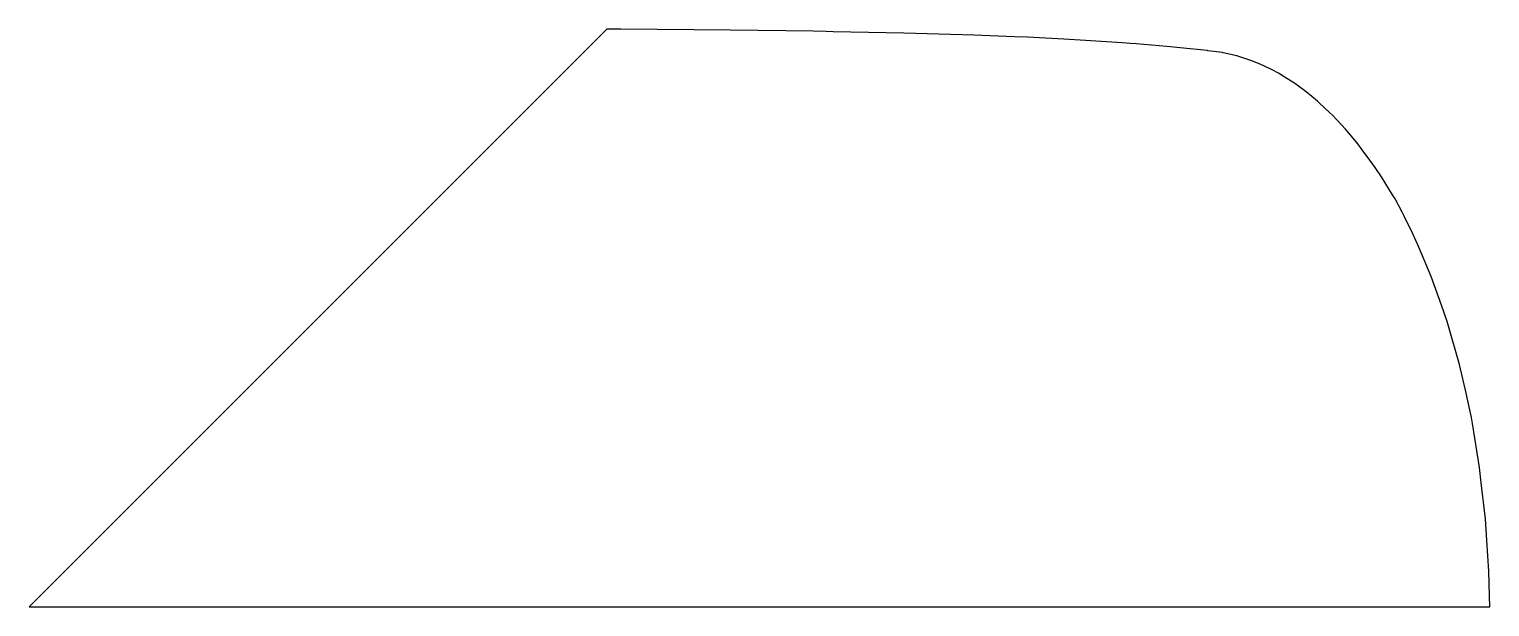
# Model space of a CAD drawing. Header units: metres. Extents: x 1.2 to 43.2, y 0.5 to 17.1.
import ezdxf

# ---------------------------------------------------------------- set-up
doc = ezdxf.new("R2010")
doc.units = ezdxf.units.M

msp = doc.modelspace()

# ---------------------------------------------------------------- linework, layer by layer
for p, q in [((17.7848, 17.0919), (1.18297, 0.490005)), ((18.1893, 17.0903), (17.7848, 17.0919)), ((21.3313, 17.0633), (18.1893, 17.0903)), ((23.7257, 17.0316), (21.3313, 17.0633)), ((24.0928, 17.0258), (23.7257, 17.0316)), ((24.2927, 17.0211), (24.0928, 17.0258)), ((26.3185, 16.9778), (24.2927, 17.0211)), ((27.6625, 16.9417), (26.3185, 16.9778)), ((28.3456, 16.9192), (27.6625, 16.9417)), ((29.5048, 16.8741), (28.3456, 16.9192)), ((29.8809, 16.8587), (29.5048, 16.8741)), ((30.0535, 16.8505), (29.8809, 16.8587)), ((30.9171, 16.8075), (30.0535, 16.8505)), ((31.5403, 16.7714), (30.9171, 16.8075)), ((32.5937, 16.702), (31.5403, 16.7714)), ((32.8241, 16.6853), (32.5937, 16.702)), ((32.9989, 16.6697), (32.8241, 16.6853)), ((33.8795, 16.5941), (32.9989, 16.6697)), ((34.2611, 16.559), (33.8795, 16.5941)), ((35.0381, 16.4772), (34.2611, 16.559)), ((35.0633, 16.4738), (35.0381, 16.4772)), ((35.4794, 16.4178), (35.0633, 16.4738)), ((35.5054, 16.4128), (35.4794, 16.4178)), ((35.8916, 16.3287), (35.5054, 16.4128)), ((35.8968, 16.3271), (35.8916, 16.3287)), ((36.2392, 16.2151), (35.8968, 16.3271)), ((36.297, 16.1963), (36.2392, 16.2151)), ((36.5654, 16.0834), (36.297, 16.1963)), ((36.7057, 16.0246), (36.5654, 16.0834)), ((36.8892, 15.93), (36.7057, 16.0246)), ((37.1094, 15.8167), (36.8892, 15.93)), ((37.2101, 15.755), (37.1094, 15.8167)), ((37.5078, 15.5728), (37.2101, 15.755)), ((37.5277, 15.5587), (37.5078, 15.5728)), ((37.6677, 15.4591), (37.5277, 15.5587)), ((37.8915, 15.2931), (37.6677, 15.4591)), ((38.2134, 15.0204), (37.8915, 15.2931)), ((38.2749, 14.9684), (38.2134, 15.0204)), ((38.5441, 14.7109), (38.2749, 14.9684)), ((38.6499, 14.6098), (38.5441, 14.7109)), ((39.0161, 14.2175), (38.6499, 14.6098)), ((39.1861, 14.0148), (39.0161, 14.2175)), ((39.3722, 13.7925), (39.1861, 14.0148)), ((39.4964, 13.6286), (39.3722, 13.7925)), ((39.7205, 13.3321), (39.4964, 13.6286)), ((39.875, 13.115), (39.7205, 13.3321)), ((40.0525, 12.8534), (39.875, 13.115)), ((40.3725, 12.3341), (40.0525, 12.8534)), ((40.441, 12.2119), (40.3725, 12.3341)), ((40.6466, 11.8352), (40.441, 12.2119)), ((40.7047, 11.7221), (40.6466, 11.8352)), ((40.9573, 11.213), (40.7047, 11.7221)), ((41.1218, 10.8284), (40.9573, 11.213)), ((41.4836, 9.98589), (41.1218, 10.8284)), ((41.774, 9.15996), (41.4836, 9.98589)), ((41.9405, 8.68861), (41.774, 9.15996)), ((42.2924, 7.45502), (41.9405, 8.68861)), ((42.3271, 7.334), (42.2924, 7.45502)), ((42.4653, 6.7206), (42.3271, 7.334)), ((42.6357, 5.93469), (42.4653, 6.7206)), ((42.6645, 5.75752), (42.6357, 5.93469)), ((42.872, 4.49065), (42.6645, 5.75752)), ((42.922, 4.05003), (42.872, 4.49065)), ((43.0407, 3.01375), (42.922, 4.05003)), ((43.0822, 2.39586), (43.0407, 3.01375)), ((43.1421, 1.51347), (43.0822, 2.39586)), ((43.158, 0.808075), (43.1421, 1.51347)), ((1.18297, 0.490005), (43.1652, 0.490005)), ((43.1652, 0.490005), (43.158, 0.808075))]:
    msp.add_line(p, q)

doc.saveas('drawing.dxf')
